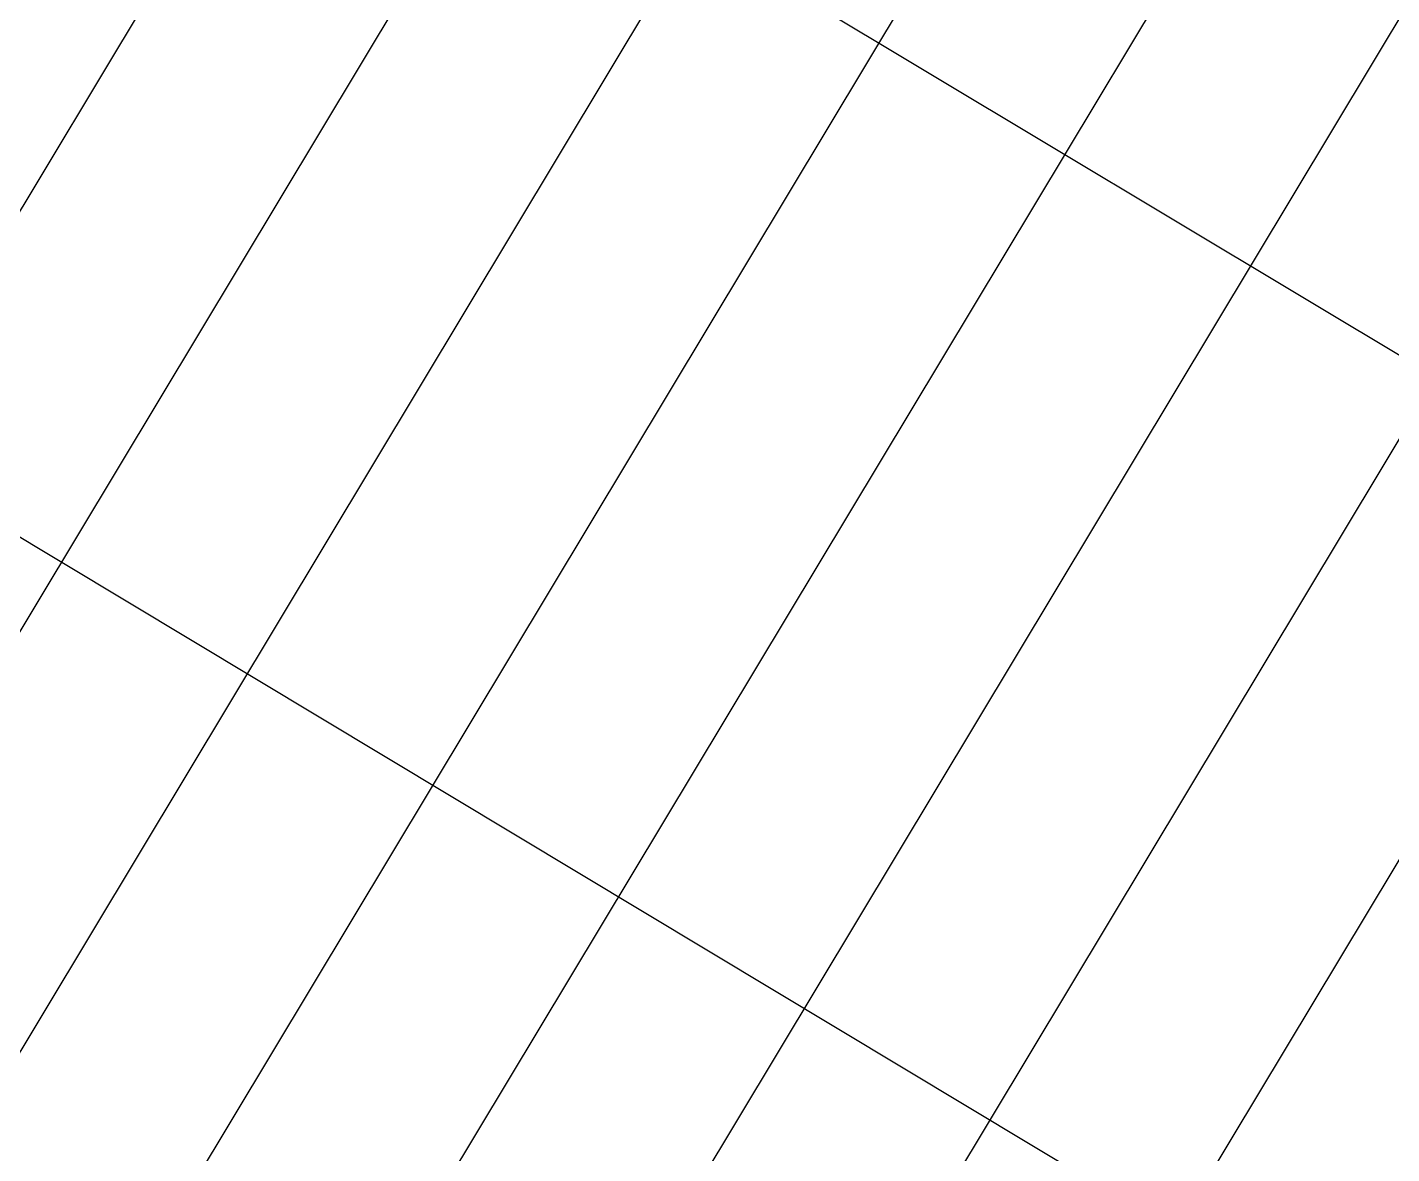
# Model space of a CAD drawing. Header units: metres. Extents: x 97 to 197, y 104 to 205.
# Drawn here: x 184.6991 to 184.9491, y 114.6745 to 114.8809 of the extents above; entities that cross this region are included whole.
import ezdxf

# ---------------------------------------------------------------- set-up
doc = ezdxf.new("R2010")
doc.units = ezdxf.units.M
doc.layers.add('18-HATCH', color=1, linetype='Continuous')

msp = doc.modelspace()

# ---------------------------------------------------------------- hatches: boundary and pattern name
at = {"layer": '18-HATCH', "ltscale": 0.1}
h = msp.add_hatch(dxfattribs=at)
h.set_pattern_fill('AR-CONC', color=256, scale=0.001)
h.set_pattern_definition([(320, (116.64973, 180.4618), (-0.01593909, -0.18218467), [0.01905, -0.20955]), (265, (116.64973, 180.4618), (0.19105685, 0.03524342), [0.01524, -0.1676406]), (10.45144, (116.6484, 180.44661), (0.17511775, -0.14694125), [0.01619, -0.17809024]), (316.1842, (116.70053, 180.4618), (-0.04204233, -0.27107904), [0.028575, -0.314325]), (6.63556, (116.69703, 180.4392), (0.2474261, -0.2374041), [0.024285, -0.2671356]), (261.18415, (116.70053, 180.4618), (0.2474261, -0.2374041), [0.02286, -0.2514597]), (291, (116.68783, 180.4364), (-0.1022652, -0.1516144), [0.01905, -0.20955]), (236, (116.68783, 180.4364), (0.18418797, -0.06180203), [0.01524, -0.16764]), (341.45144, (116.67931, 180.42376), (0.08192277, -0.21341642), [0.01619, -0.17808994]), (307.5, (116.64973, 180.461793), (0.08455504, -0.003088603), [0, -0.165608, 0, -0.17018, 0, -0.168275]), (277.5, (116.64973, 180.46179), (0.100180575, -0.06681966), [0, -0.097028, 0, -0.161798, 0, -0.064135]), (237.5, (116.64973, 180.518435), (-0.005728744, -0.135590595), [0, -0.0635, 0, -0.19812, 0, -0.26289]), (227.5, (116.64973, 180.54384), (0.02542649, -0.14812918), [0, -0.08255, 0, -0.131572, 0, -0.18669])])
h.paths.add_polyline_path([(183.02661, 119.49923), (183.07661, 119.49923), (183.07661, 123.85406), (182.92661, 123.85406), (182.92661, 119.49923)])
h.paths.add_polyline_path([(183.25661, 112.31716), (183.25661, 113.53321), (183.12661, 113.53321), (183.12661, 112.31716)])
h.paths.add_polyline_path([(183.12661, 112.16716), (183.12661, 112.31716), (183.12661, 113.53321), (182.92661, 113.53321), (182.92661, 112.16716), (183.02661, 112.16716)])
edge = h.paths.add_edge_path()
edge.add_line((186.49661, 118.63321), (186.49661, 123.85406))
edge.add_line((186.49661, 123.85406), (185.94661, 123.85406))
edge.add_line((185.94661, 123.85406), (185.94661, 123.68085))
edge.add_line((185.94661, 123.68085), (186.09661, 123.68085))
edge.add_line((186.09661, 123.68085), (186.34661, 123.68085))
edge.add_line((186.34661, 123.68085), (186.34661, 121.55579))
edge.add_line((186.34661, 121.55579), (186.09661, 121.55579))
edge.add_line((186.09661, 121.55579), (186.09661, 121.38259))
edge.add_line((186.09661, 121.38259), (186.34661, 121.38259))
edge.add_line((186.34661, 121.38259), (186.34661, 119.23526))
edge.add_line((186.34661, 119.23526), (186.09661, 119.23526))
edge.add_line((186.09661, 119.23526), (186.09661, 119.06205))
edge.add_line((186.09661, 119.06205), (186.34661, 119.06205))
edge.add_line((186.34661, 119.06205), (186.34661, 118.80799))
edge.add_line((186.34661, 118.80799), (186.43826, 118.80799))
edge.add_line((186.43826, 118.80799), (186.43826, 118.78321))
edge.add_line((186.43826, 118.78321), (186.37661, 118.78321))
edge.add_arc((186.37661, 118.77321), 0.01, 90, 180)
edge.add_line((186.36661, 118.77321), (186.36661, 118.63321))
edge.add_line((186.36661, 118.63321), (186.49661, 118.63321))
h.paths.add_polyline_path([(186.34661, 118.63321), (186.34661, 118.78321), (185.97661, 118.78321), (185.97661, 118.63321)], flags=17)
at = {"layer": '18-HATCH'}
h = msp.add_hatch(dxfattribs=at)
h.set_pattern_fill('GRATE', color=252, scale=0.05, angle=149)
h.set_pattern_definition([(59, (101.285427, 392.521073), (-0.034018827, 0.0204405736), []), (149, (101.28543, 392.52107), (-0.081762294, -0.13607531), [])])
h.paths.add_polyline_path([(185.41117, 115.22133), (184.7838, 115.59776), (184.19733, 114.62019), (184.82469, 114.24376)])

doc.saveas('drawing.dxf')
